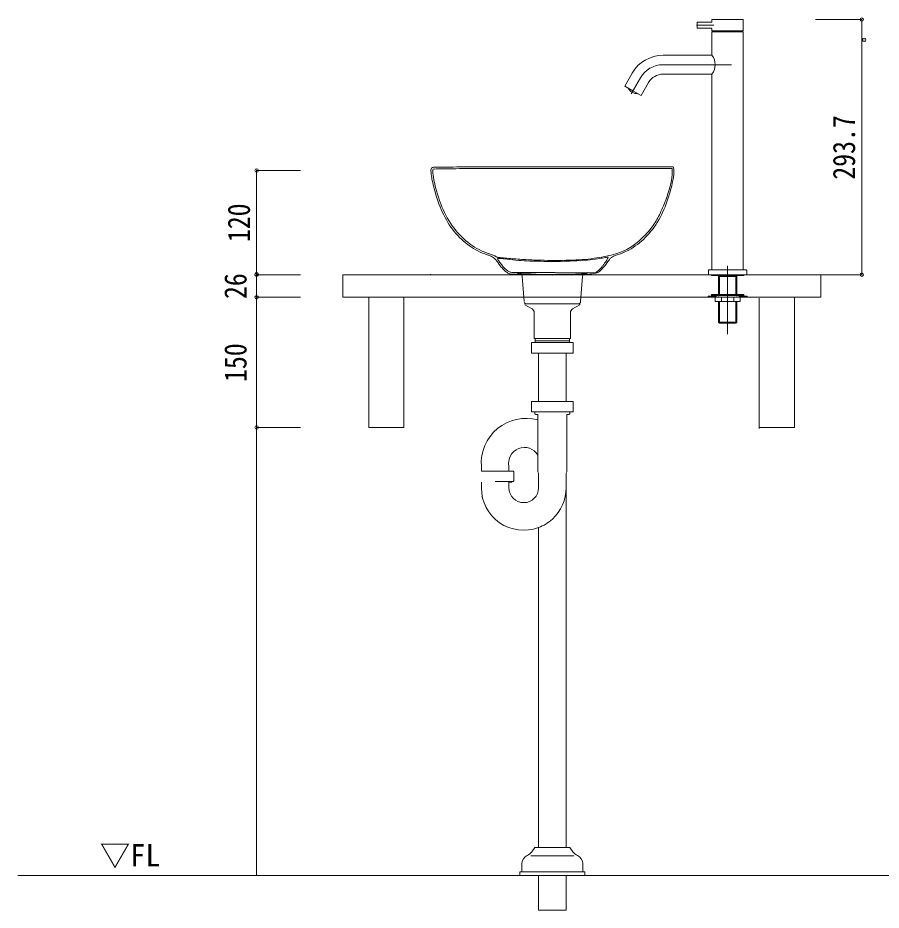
# Model space of a CAD drawing. Units: millimetres, scale not verified. Extents: x -749335 to 2004, y -1056 to 92633.
# Drawn here: x -1953 to -959, y -1056 to -29 of the extents above; entities that cross this region are included whole.
import ezdxf
from ezdxf.enums import TextEntityAlignment as Align

# ---------------------------------------------------------------- set-up
doc = ezdxf.new("R2010")
doc.units = ezdxf.units.MM
doc.header["$LTSCALE"] = 10
doc.header["$PDMODE"] = 32
doc.header["$PDSIZE"] = 4
doc.layers.add('2-0_アウトライン', color=7, linetype='Continuous', lineweight=15)
doc.layers.add('2-1_什器図', color=7, linetype='Continuous', lineweight=15)
doc.styles.add('ＭＳ ゴシック', font='')
doc.styles.get('ＭＳ ゴシック').set_extended_font_data('MS Gothic')

msp = doc.modelspace()

# ---------------------------------------------------------------- linework, layer by layer
at = {"layer": '2-0_アウトライン'}
for p, q in [((-1171.52, -37.63), (-1151.78, -37.63)), ((-1170.76, -34.23), (-1170.76, -41.03)), ((-1170.66, -34.13), (-1154.68, -34.13)), ((-1153.76, -31.33), (-1153.76, -33.14)), ((-1153.56, -31.13), (-1117.96, -31.13)), ((-1117.76, -31.33), (-1117.76, -43.93)), ((-1170.66, -41.13), (-1154.67, -41.13)), ((-1153.76, -43.93), (-1153.76, -42.13)), ((-1153.76, -45.13), (-1153.76, -72.28)), ((-1153.56, -44.13), (-1135.76, -44.13)), ((-1151.26, -44.13), (-1151.26, -45.13)), ((-1117.96, -44.13), (-1135.76, -44.13)), ((-1120.26, -44.13), (-1120.26, -45.13)), ((-1117.76, -319.33), (-1117.76, -45.13)), ((-1210.12, -72.28), (-1153.76, -72.28)), ((-1131.14, -83.13), (-1210.42, -83.13)), ((-1245.5, -92.71), (-1254.16, -107.71)), ((-1236.1, -98.13), (-1246.79, -116.65)), ((-1210.12, -93.98), (-1153.76, -93.98)), ((-1153.76, -93.98), (-1153.76, -319.33)), ((-1254.16, -107.71), (-1244.76, -113.13)), ((-1226.7, -103.56), (-1235.37, -118.56)), ((-1235.37, -118.56), (-1244.76, -113.13)), ((-1135.76, -314.58), (-1135.76, -393.47)), ((-1578.65, -324.83), (-1028.65, -324.83)), ((-1377.66, -323.05), (-1374.66, -323.23)), ((-1374.26, -323.62), (-1377.66, -323.05)), ((-1374.66, -323.23), (-1337.52, -325.39)), ((-1372.78, -325.1), (-1374.26, -323.62)), ((-1372.18, -326.88), (-1372.78, -325.1)), ((-1370.11, -355.77), (-1372.18, -326.88)), ((-1337.52, -325.39), (-1297.54, -323.05)), ((-1302.86, -326.88), (-1304.93, -355.77)), ((-1302.26, -325.1), (-1302.86, -326.88)), ((-1300.78, -323.62), (-1302.26, -325.1)), ((-1297.54, -323.05), (-1300.78, -323.62)), ((-1157.76, -324.83), (-1157.76, -319.83)), ((-1157.26, -319.33), (-1135.76, -319.33)), ((-1154.26, -324.83), (-1154.26, -325.83)), ((-1154.26, -325.83), (-1117.26, -325.83)), ((-1146.24, -347.83), (-1146.24, -325.83)), ((-1146.24, -326.85), (-1125.28, -326.85)), ((-1145.66, -325.83), (-1145.07, -326.85)), ((-1145.07, -347.83), (-1145.07, -326.85)), ((-1114.26, -319.33), (-1135.76, -319.33)), ((-1125.86, -325.83), (-1126.44, -326.85)), ((-1126.44, -347.83), (-1126.44, -326.85)), ((-1125.28, -347.83), (-1125.28, -325.83)), ((-1117.26, -324.83), (-1117.26, -325.83)), ((-1113.76, -324.83), (-1113.76, -319.83)), ((-1028.65, -324.83), (-1028.65, -350.83)), ((-1154.26, -347.83), (-1117.26, -347.83)), ((-1154.26, -347.83), (-1154.26, -348.83)), ((-1154.26, -348.83), (-1117.26, -348.83)), ((-1117.26, -347.83), (-1117.26, -348.83)), ((-1548.65, -350.83), (-1548.65, -500.83)), ((-1508.65, -350.83), (-1508.65, -500.83)), ((-1369.81, -356.96), (-1368.63, -358.14)), ((-1337.52, -358.44), (-1369.03, -358.44)), ((-1369.03, -359.44), (-1360.84, -364.16)), ((-1306.02, -358.44), (-1337.52, -358.44)), ((-1306.02, -359.44), (-1314.21, -364.16)), ((-1307.89, -358.44), (-1306.41, -358.14)), ((-1306.41, -358.14), (-1305.23, -356.96)), ((-1306.02, -359.44), (-1306.02, -358.44)), ((-1305.23, -356.96), (-1304.93, -355.77)), ((-1158.26, -349.6), (-1148.66, -349.6)), ((-1158.26, -349.6), (-1158.26, -350.8)), ((-1113.26, -350.8), (-1158.26, -350.8)), ((-1150.11, -355.8), (-1150.11, -350.8)), ((-1121.41, -355.8), (-1150.11, -355.8)), ((-1146.24, -350.11), (-1146.24, -350.8)), ((-1146.24, -355.8), (-1146.24, -379.67)), ((-1145.07, -350.8), (-1145.07, -350.21)), ((-1145.07, -355.8), (-1145.07, -380.83)), ((-1142.76, -350.8), (-1142.76, -355.8)), ((-1128.76, -350.8), (-1128.76, -355.8)), ((-1126.44, -350.8), (-1126.44, -350.21)), ((-1126.44, -355.8), (-1126.44, -380.83)), ((-1125.28, -350.8), (-1125.28, -350.11)), ((-1125.28, -355.8), (-1125.28, -379.67)), ((-1113.26, -349.6), (-1122.86, -349.6)), ((-1121.41, -355.8), (-1121.41, -350.8)), ((-1113.26, -349.6), (-1113.26, -350.8)), ((-1099.65, -351.83), (-1099.65, -501.83)), ((-1058.65, -350.83), (-1058.65, -500.83)), ((-1358.36, -398.13), (-1358.36, -368.46)), ((-1146.24, -379.67), (-1135.76, -379.67)), ((-1145.07, -380.83), (-1146.24, -379.67)), ((-1135.76, -379.67), (-1125.28, -379.67)), ((-1126.44, -380.83), (-1125.28, -379.67)), ((-1145.07, -380.83), (-1135.76, -380.83)), ((-1135.76, -380.83), (-1126.44, -380.83)), ((-1357.12, -398.13), (-1358.36, -398.13)), ((-1337.52, -398.13), (-1357.12, -398.13)), ((-1357.12, -401.11), (-1357.12, -398.13)), ((-1317.93, -398.13), (-1337.52, -398.13)), ((-1316.69, -398.13), (-1317.93, -398.13)), ((-1361.02, -403.06), (-1361.52, -403.35)), ((-1361.52, -414.77), (-1361.52, -403.35)), ((-1337.52, -403.06), (-1361.02, -403.06)), ((-1357.12, -401.11), (-1357.37, -401.11)), ((-1357.37, -403.06), (-1357.37, -401.11)), ((-1314.02, -403.06), (-1337.52, -403.06)), ((-1317.93, -401.11), (-1319.02, -401.11)), ((-1317.68, -401.11), (-1317.68, -403.06)), ((-1313.52, -403.35), (-1314.02, -403.06)), ((-1313.52, -414.77), (-1313.52, -403.35)), ((-1361.52, -414.77), (-1361.02, -415.06)), ((-1337.52, -415.06), (-1353.52, -415.06)), ((-1321.52, -415.06), (-1337.52, -415.06)), ((-1314.02, -415.06), (-1321.52, -415.06)), ((-1321.52, -470.68), (-1321.52, -415.06)), ((-1314.02, -415.06), (-1313.52, -414.77)), ((-1361.02, -470.68), (-1361.52, -470.97)), ((-1361.52, -482.39), (-1361.52, -470.97)), ((-1353.52, -470.68), (-1361.02, -470.68)), ((-1337.52, -470.68), (-1353.52, -470.68)), ((-1321.52, -470.68), (-1337.52, -470.68)), ((-1314.02, -470.68), (-1321.52, -470.68)), ((-1313.52, -470.97), (-1314.02, -470.68)), ((-1313.52, -482.39), (-1313.52, -470.97)), ((-1361.52, -482.39), (-1361.02, -482.68)), ((-1357.52, -482.68), (-1361.02, -482.68)), ((-1357.52, -484.87), (-1357.52, -482.68)), ((-1337.52, -482.68), (-1357.52, -482.68)), ((-1317.52, -482.68), (-1337.52, -482.68)), ((-1317.53, -484.87), (-1317.52, -482.68)), ((-1314.02, -482.68), (-1317.52, -482.68)), ((-1314.02, -482.68), (-1313.52, -482.39)), ((-1357.52, -484.87), (-1356.51, -485.89)), ((-1356.51, -485.89), (-1354.32, -485.88)), ((-1354.32, -485.88), (-1354.32, -492.03)), ((-1354.32, -492.03), (-1354.32, -532.55)), ((-1320.72, -485.88), (-1320.72, -550.68)), ((-1320.72, -485.88), (-1318.54, -485.89)), ((-1318.54, -485.89), (-1317.53, -484.87)), ((-1548.65, -500.83), (-1508.65, -500.83)), ((-1098.65, -500.83), (-1058.65, -500.83)), ((-1354.32, -532.55), (-1354.32, -550.68)), ((-1419.22, -550.98), (-1419.22, -545.49)), ((-1419.22, -550.98), (-1403.34, -550.98)), ((-1403.34, -550.98), (-1387.47, -550.98)), ((-1387.47, -550.98), (-1387.47, -545.49)), ((-1387.47, -550.98), (-1382.59, -550.98)), ((-1381.84, -551.72), (-1381.84, -562.24)), ((-1353.4, -554.08), (-1353.4, -570.27)), ((-1321.65, -570.27), (-1321.65, -554.08)), ((-1419.22, -570.27), (-1419.22, -563.88)), ((-1403.34, -562.98), (-1383.46, -562.98)), ((-1387.47, -570.27), (-1387.47, -563.88)), ((-1321.65, -984.44), (-1321.65, -570.27)), ((-1353.4, -615.99), (-1353.4, -984.44)), ((-1357.62, -984.44), (-1361.25, -989.16)), ((-1357.62, -984.44), (-1353.52, -984.44)), ((-1353.52, -984.44), (-1353.4, -984.44)), ((-1353.4, -984.44), (-1337.52, -984.44)), ((-1337.52, -984.44), (-1321.65, -984.44)), ((-1321.65, -984.44), (-1321.52, -984.44)), ((-1321.52, -984.44), (-1317.42, -984.44)), ((-1317.42, -984.44), (-1313.8, -989.16)), ((-1362.2, -994.08), (-1337.52, -994.08)), ((-1337.52, -994.08), (-1312.85, -994.08)), ((-1372.54, -1003.07), (-1372.54, -1012.36)), ((-1302.51, -1003.07), (-1302.51, -1012.36)), ((-1952.73, -1016.44), (-194, -1016.44)), ((-1375.02, -1016.44), (-1375.02, -1012.36)), ((-1375.02, -1012.36), (-1372.54, -1012.36)), ((-1375.02, -1016.44), (-1353.52, -1016.44)), ((-1372.54, -1012.36), (-1337.52, -1012.36)), ((-1353.4, -1016.44), (-1353.4, -1056.44)), ((-1353.4, -1016.44), (-1337.52, -1016.44)), ((-1337.52, -1012.36), (-1302.51, -1012.36)), ((-1337.52, -1016.44), (-1321.65, -1016.44)), ((-1321.65, -1056.44), (-1321.65, -1016.44)), ((-1321.65, -1016.44), (-1321.52, -1016.44)), ((-1321.52, -1016.44), (-1300.02, -1016.44)), ((-1302.51, -1012.36), (-1300.02, -1012.36)), ((-1300.02, -1016.44), (-1300.02, -1012.36)), ((-1353.4, -1056.44), (-1321.65, -1056.44))]:
    msp.add_line(p, q, dxfattribs=at)
at = {"layer": '2-0_アウトライン', "color": 4, "lineweight": 9}
for p, q in [((-981.38, -31.13), (-1034.77, -31.13)), ((-981.38, -324.83), (-981.38, -31.13)), ((-1677.88, -324.83), (-1627.53, -324.83)), ((-1677.88, -324.83), (-1677.88, -350.83)), ((-981.38, -324.83), (-1034.77, -324.83)), ((-1677.88, -350.83), (-1627.53, -350.83)), ((-1677.88, -350.83), (-1677.88, -500.83)), ((-1677.88, -500.83), (-1627.53, -500.83)), ((-1677.88, -500.83), (-1677.88, -1016.44))]:
    msp.add_line(p, q, dxfattribs=at)
at = {"layer": '2-0_アウトライン'}
for points in [[(-1153.76, -45.13), (-1135.76, -45.13), (-1117.76, -45.13)], [(-1578.65, -324.83), (-1578.65, -350.83), (-1028.65, -350.83)], [(-1367.15, -358.44), (-1337.52, -358.44), (-1307.89, -358.44)], [(-1316.69, -368.46), (-1316.69, -387.57), (-1316.69, -398.13)], [(-1317.68, -401.11), (-1317.93, -401.11), (-1317.93, -398.13)], [(-1319.02, -401.11), (-1356.02, -401.11), (-1357.12, -401.11)], [(-1353.52, -470.68), (-1353.52, -415.06), (-1361.02, -415.06)], [(-1387.47, -563.88), (-1384.36, -563.88), (-1383.46, -562.98), (-1382.59, -562.98)], [(-1353.52, -1016.44), (-1353.4, -1016.44), (-1321.65, -1016.44)]]:
    msp.add_lwpolyline(points, dxfattribs=at)
for centre, radius, start, end in [((-1170.66, -34.23), 0.1, 90, 180), ((-1170.66, -41.03), 0.1, 180, 270), ((-1154.76, -33.14), 1, 269.78715, 0.3439), ((-1153.56, -31.33), 0.2, 90, 180), ((-1117.96, -31.33), 0.2, 0, 90), ((-1154.76, -42.13), 1, 359.69638, 90.12737), ((-1153.56, -43.93), 0.2, 180, 270), ((-1117.96, -43.93), 0.2, 270, 0), ((-1210.12, -113.13), 40.85, 90, 150), ((-1168.12, -83.13), 18, 322.9309, 37.0691), ((-1210.12, -113.13), 30, 90, 150), ((-1210.12, -113.13), 19.15, 90, 150), ((-1239.79, -104.52), 11.94, 206.41159, 240), ((-1239.79, -104.52), 11.94, 240, 273.58841), ((-1157.26, -319.83), 0.5, 90, 180), ((-1114.26, -319.83), 0.5, 0, 90), ((-1363.43, -368.52), 5.07, 0.6601, 59.31327), ((-1311.63, -368.51), 5.06, 120.61922, 179.41256), ((-1367.81, -541.79), 51.55, 74.83838, 184.12016), ((-1369.81, -541.79), 18.04, 30.81684, 191.84837), ((-1387.76, -556.98), 7.92, 41.63027, 49.24633), ((-1350.62, -550.68), 3.7, 180, 210.5136), ((-1356.4, -554.08), 3, 0, 30.40628), ((-1318.65, -554.08), 3, 149.53639, 180), ((-1324.42, -550.68), 3.7, 329.53446, 360), ((-1387.76, -556.98), 7.92, 310.75367, 318.36973), ((-1370.43, -570.27), 48.78, 180, 290.43688), ((-1370.43, -570.27), 17.03, 180, 0), ((-1370.43, -570.27), 48.78, 312.42213, 0), ((-1415.87, -574.94), 6, 240.01207, 247.89722), ((-1370.43, -570.27), 48.78, 290.43688, 312.42213), ((-1361.93, -1003.22), 10.62, 115.15567, 179.17811), ((-1373.67, -979.92), 15.48, 297.84231, 323.36038), ((-1301.37, -979.91), 15.5, 216.65403, 242.14166), ((-1313.12, -1003.22), 10.62, 0.8205, 64.83644)]:
    msp.add_arc(centre, radius, start, end, dxfattribs=at)
at = {"layer": '2-0_アウトライン', "color": 6}
for p in [(-981.38, -31.13), (-978.65, -54.49), (-1677.88, -324.83), (-981.38, -324.83), (-1677.88, -350.83), (-1677.88, -500.83)]:
    msp.add_point(p, dxfattribs=at)
at = {"layer": '2-1_什器図', "color": 4, "lineweight": 9}
for p, q in [((-1677.88, -204.83), (-1677.88, -324.83)), ((-1677.88, -204.83), (-1627.53, -204.83)), ((-1677.88, -324.83), (-1627.53, -324.83))]:
    msp.add_line(p, q, dxfattribs=at)
at = {"layer": '2-1_什器図'}
for p, q in [((-1336.97, -202.61), (-1199.44, -202.61)), ((-1198.47, -200.61), (-1336.83, -200.61)), ((-1199.44, -202.61), (-1199.44, -206.54)), ((-1197.83, -203.16), (-1198.47, -200.61)), ((-1477.65, -324.26), (-1477.65, -325.11)), ((-1286.57, -322.11), (-1334.25, -322.41)), ((-1283.54, -319.21), (-1286.57, -322.11))]:
    msp.add_line(p, q, dxfattribs=at)
for centre, radius, start, end in [((-1473.67, -204.39), 3.59, 140.30985, 180.71493), ((-1431.88, -203.87), 45.38, 180.71494, 187.02917), ((-1474.41, -203.77), 2.62, 90.8603, 140.30981), ((-1472.83, -205.1), 2.46, 159.00635, 185.37425), ((-1361.6, -194.64), 114.17, 185.37416, 187.04098), ((-1473.57, -204.81), 1.66, 90.98388, 159.00637), ((-1395.68, -5447.42), 5246.86, 90.61254, 90.86029), ((-1408.93, -3969.09), 3766.49, 90.66984, 90.98382), ((-1416.29, -3339.44), 3136.8, 90.05741, 90.66979), ((-1411.98, -3922.19), 3721.54, 90.06437, 90.61257), ((-1336.89, -82671.81), 82469.2, 90.00005, 90.05735), ((-1336.83, -70778.11), 70577.5, 90, 90.0644), ((-1208.67, -205.88), 11.17, 357.19364, 14.08929), ((-1398.48, -199.75), 79.03, 187.02908, 192.18826), ((-1379.58, -196.86), 96.06, 187.04094, 189.42505), ((-1328.3, -188.35), 148.04, 189.42507, 191.14918), ((-1253.75, -206.54), 54.32, 346.02569, 359.99998), ((-1287.98, -198.84), 90.87, 347.91349, 352.05874), ((-1253.14, -203.7), 55.7, 352.05871, 357.19362), ((-1190.63, -154.86), 291.67, 192.18821, 194.14103), ((-1317.25, -186.17), 159.3, 191.1492, 202.3247), ((-1375.82, -176.16), 180.11, 340.30345, 346.02565), ((-1439.16, -166.47), 245.48, 345.93914, 347.91351), ((-1320.66, -187.62), 157.59, 194.14099, 204.58748), ((-1348.52, -189.17), 152.04, 335.12311, 345.93917), ((-1383.21, -173.52), 187.95, 334.57891, 340.3034), ((-1362.11, -204.59), 110.81, 202.32471, 216.99391), ((-1369.2, -209.83), 104.2, 204.58742, 218.82952), ((-1306.34, -208.73), 105.55, 320.90413, 335.12317), ((-1303.05, -211.62), 99.21, 325.3439, 334.57888), ((-1377.66, -216.31), 91.33, 216.99388, 233.28583), ((-1382.48, -220.52), 87.15, 218.82953, 234.53922), ((-1293.44, -219.21), 88.93, 305.29549, 320.90412), ((-1325.76, -187.45), 132.05, 314.03103, 318.47503), ((-1282.17, -226.05), 73.81, 318.47505, 325.3439), ((-1322.54, -190.78), 127.42, 309.55819, 314.03105), ((-1388.22, -228.57), 77.27, 234.53919, 251.73363), ((-1388.72, -231.13), 72.84, 233.28574, 252.58988), ((-1284.87, -230.98), 72.7, 286.31281, 300.62887), ((-1285.95, -229.79), 75.96, 287.728, 305.29546), ((-1273.55, -250.09), 50.49, 300.62891, 309.55818), ((-1439.76, -384.74), 87.19, 68.62854, 71.73355), ((-1436.82, -384.54), 87.94, 70.84534, 72.58985), ((-1412.39, -314.8), 12.08, 55.28602, 68.62841), ((-1429.2, -362.6), 64.71, 68.64986, 70.84536), ((-1429.32, -362.91), 65.04, 66.82587, 68.6499), ((-1411.19, -313.06), 9.96, 40.09848, 55.28595), ((-1404.96, -306), 3.14, 50.30977, 66.82585), ((-1439.74, -337.1), 47.28, 35.31327, 40.09837), ((-1399.15, -298.99), 5.97, 230.30979, 264.31786), ((-1399.78, -306.66), 0.735, 135.00002, 213.05916), ((-1303.42, -243.94), 115.71, 213.05921, 215.22493), ((-1399.95, -306.49), 0.497, 87.33773, 135.00004), ((-1404.81, -411.05), 105.17, 86.26011, 87.33772), ((-1296.33, 734.33), 1044.4, 264.31779, 265.19166), ((-1401.86, -365.93), 59.95, 84.01031, 86.26013), ((-1406.73, -412.32), 106.6, 82.54811, 84.01028), ((-1352.31, 3.75), 313.01, 262.54807, 267.3499), ((-1338.2, 236.55), 544.86, 265.19165, 267.08604), ((-1331.77, 362.9), 671.37, 267.08607, 268.70591), ((-1334.3, 251.12), 559.56, 268.70591, 272.14409), ((-1322.62, -60.92), 247.3, 272.14404, 278.47407), ((-1316.7, -104.22), 204.78, 273.13272, 279.56351), ((-1310.15, -144.58), 162.72, 278.47409, 286.31276), ((-1170.87, -969.76), 672.95, 99.2993, 99.56355), ((-1204.48, -764.53), 464.99, 98.95071, 99.2993), ((-1192.51, -840.53), 541.93, 98.69995, 98.95067), ((-1142.51, -407.76), 163.65, 142.12571, 144.24719), ((-1292.03, -297.53), 20.17, 327.98758, 334.02836), ((-1272.27, -319.26), 14.6, 95.30093, 98.69992), ((-1283.09, -301.88), 10.22, 334.02838, 341.99044), ((-1273.6, -304.97), 0.243, 341.9905, 95.30089), ((-1261.34, -315.35), 13.12, 128.66527, 142.12574), ((-1263.51, -312.63), 9.64, 111.95843, 128.66533), ((-1243.99, -361.04), 61.84, 107.72799, 111.95846), ((-1307.05, -243.1), 115.32, 215.31323, 219.20461), ((-1343.82, -272.46), 66.26, 215.22495, 219.36263), ((-1367.33, -292.27), 37.53, 219.20465, 228.18998), ((-1355.89, -282.37), 50.64, 219.36253, 224.42414), ((-1378.69, -304.71), 18.72, 224.42412, 231.31197), ((-1338.29, 306.63), 616.22, 267.34983, 270.24243), ((-1338.21, 288.81), 598.39, 270.24239, 273.13269), ((-1299.64, -302.41), 23.27, 313.78126, 318.92854), ((-1349.03, -259.36), 88.79, 318.92863, 320.83011), ((-1328.58, -273.8), 65.63, 315.25636, 324.24718), ((-1356.34, -253.41), 98.21, 320.83015, 322.71033), ((-1340.01, -265.85), 77.68, 322.71032, 324.95189), ((-1317.91, -281.35), 50.69, 324.95192, 327.9875), ((-1378.16, -304.39), 21.28, 228.19003, 240.44102), ((-1378.17, -304.06), 19.55, 231.31205, 237.97779), ((-1383.65, -314.05), 10.16, 240.44105, 261.72962), ((-1379.63, -306.39), 16.8, 237.97789, 245.03564), ((-1384.03, -315.86), 6.36, 245.0356, 259.60642), ((-1382.62, -308.14), 14.21, 259.60639, 269.50964), ((-1381.86, -301.74), 22.61, 261.72966, 269.46806), ((-1340.07, 4662.28), 4984.81, 269.50958, 269.66886), ((-1345.01, 3667.21), 3991.73, 269.46811, 269.66566), ((-1356.07, 1894.47), 2216.96, 269.66882, 270.08548), ((-1355.45, 1879.04), 2203.53, 269.66573, 270.08605), ((-1358.49, 3520.84), 3843.32, 270.08548, 270.36142), ((-1357.66, 3351.53), 3676.02, 270.08612, 270.3726), ((-1372.74, 5670.02), 5994.56, 270.37263, 270.72718), ((-1297.26, -276.95), 47.11, 270.72712, 281.85529), ((-1289.87, -312.16), 11.13, 281.85518, 315.25639)]:
    msp.add_arc(centre, radius, start, end, dxfattribs=at)
at = {"layer": '2-1_什器図', "color": 6}
for p in [(-1677.88, -204.83), (-1677.88, -324.26), (-1677.88, -324.83)]:
    msp.add_point(p, dxfattribs=at)

# ---------------------------------------------------------------- texts
at = {"layer": '2-0_アウトライン', "style": 'ＭＳ ゴシック', "width": 0.85}
for s, p in [('293.7', (-981.38, -215.48)), ('26', (-1681.82, -352.83)), ('150', (-1681.82, -448.33))]:
    msp.add_text(s, height=25.66, rotation=90, dxfattribs=at).set_placement(p, align=Align.BOTTOM_LEFT)
at = {"layer": '2-0_アウトライン', "style": 'ＭＳ ゴシック'}
msp.add_text('▽FL', height=25.66, dxfattribs=at).set_placement((-1858.39, -1013.77), align=Align.BOTTOM_LEFT)
at = {"layer": '2-1_什器図', "style": 'ＭＳ ゴシック', "width": 0.85}
msp.add_text('120', height=25.66, rotation=90, dxfattribs=at).set_placement((-1677.88, -287.33), align=Align.BOTTOM_LEFT)

doc.saveas('drawing.dxf')
